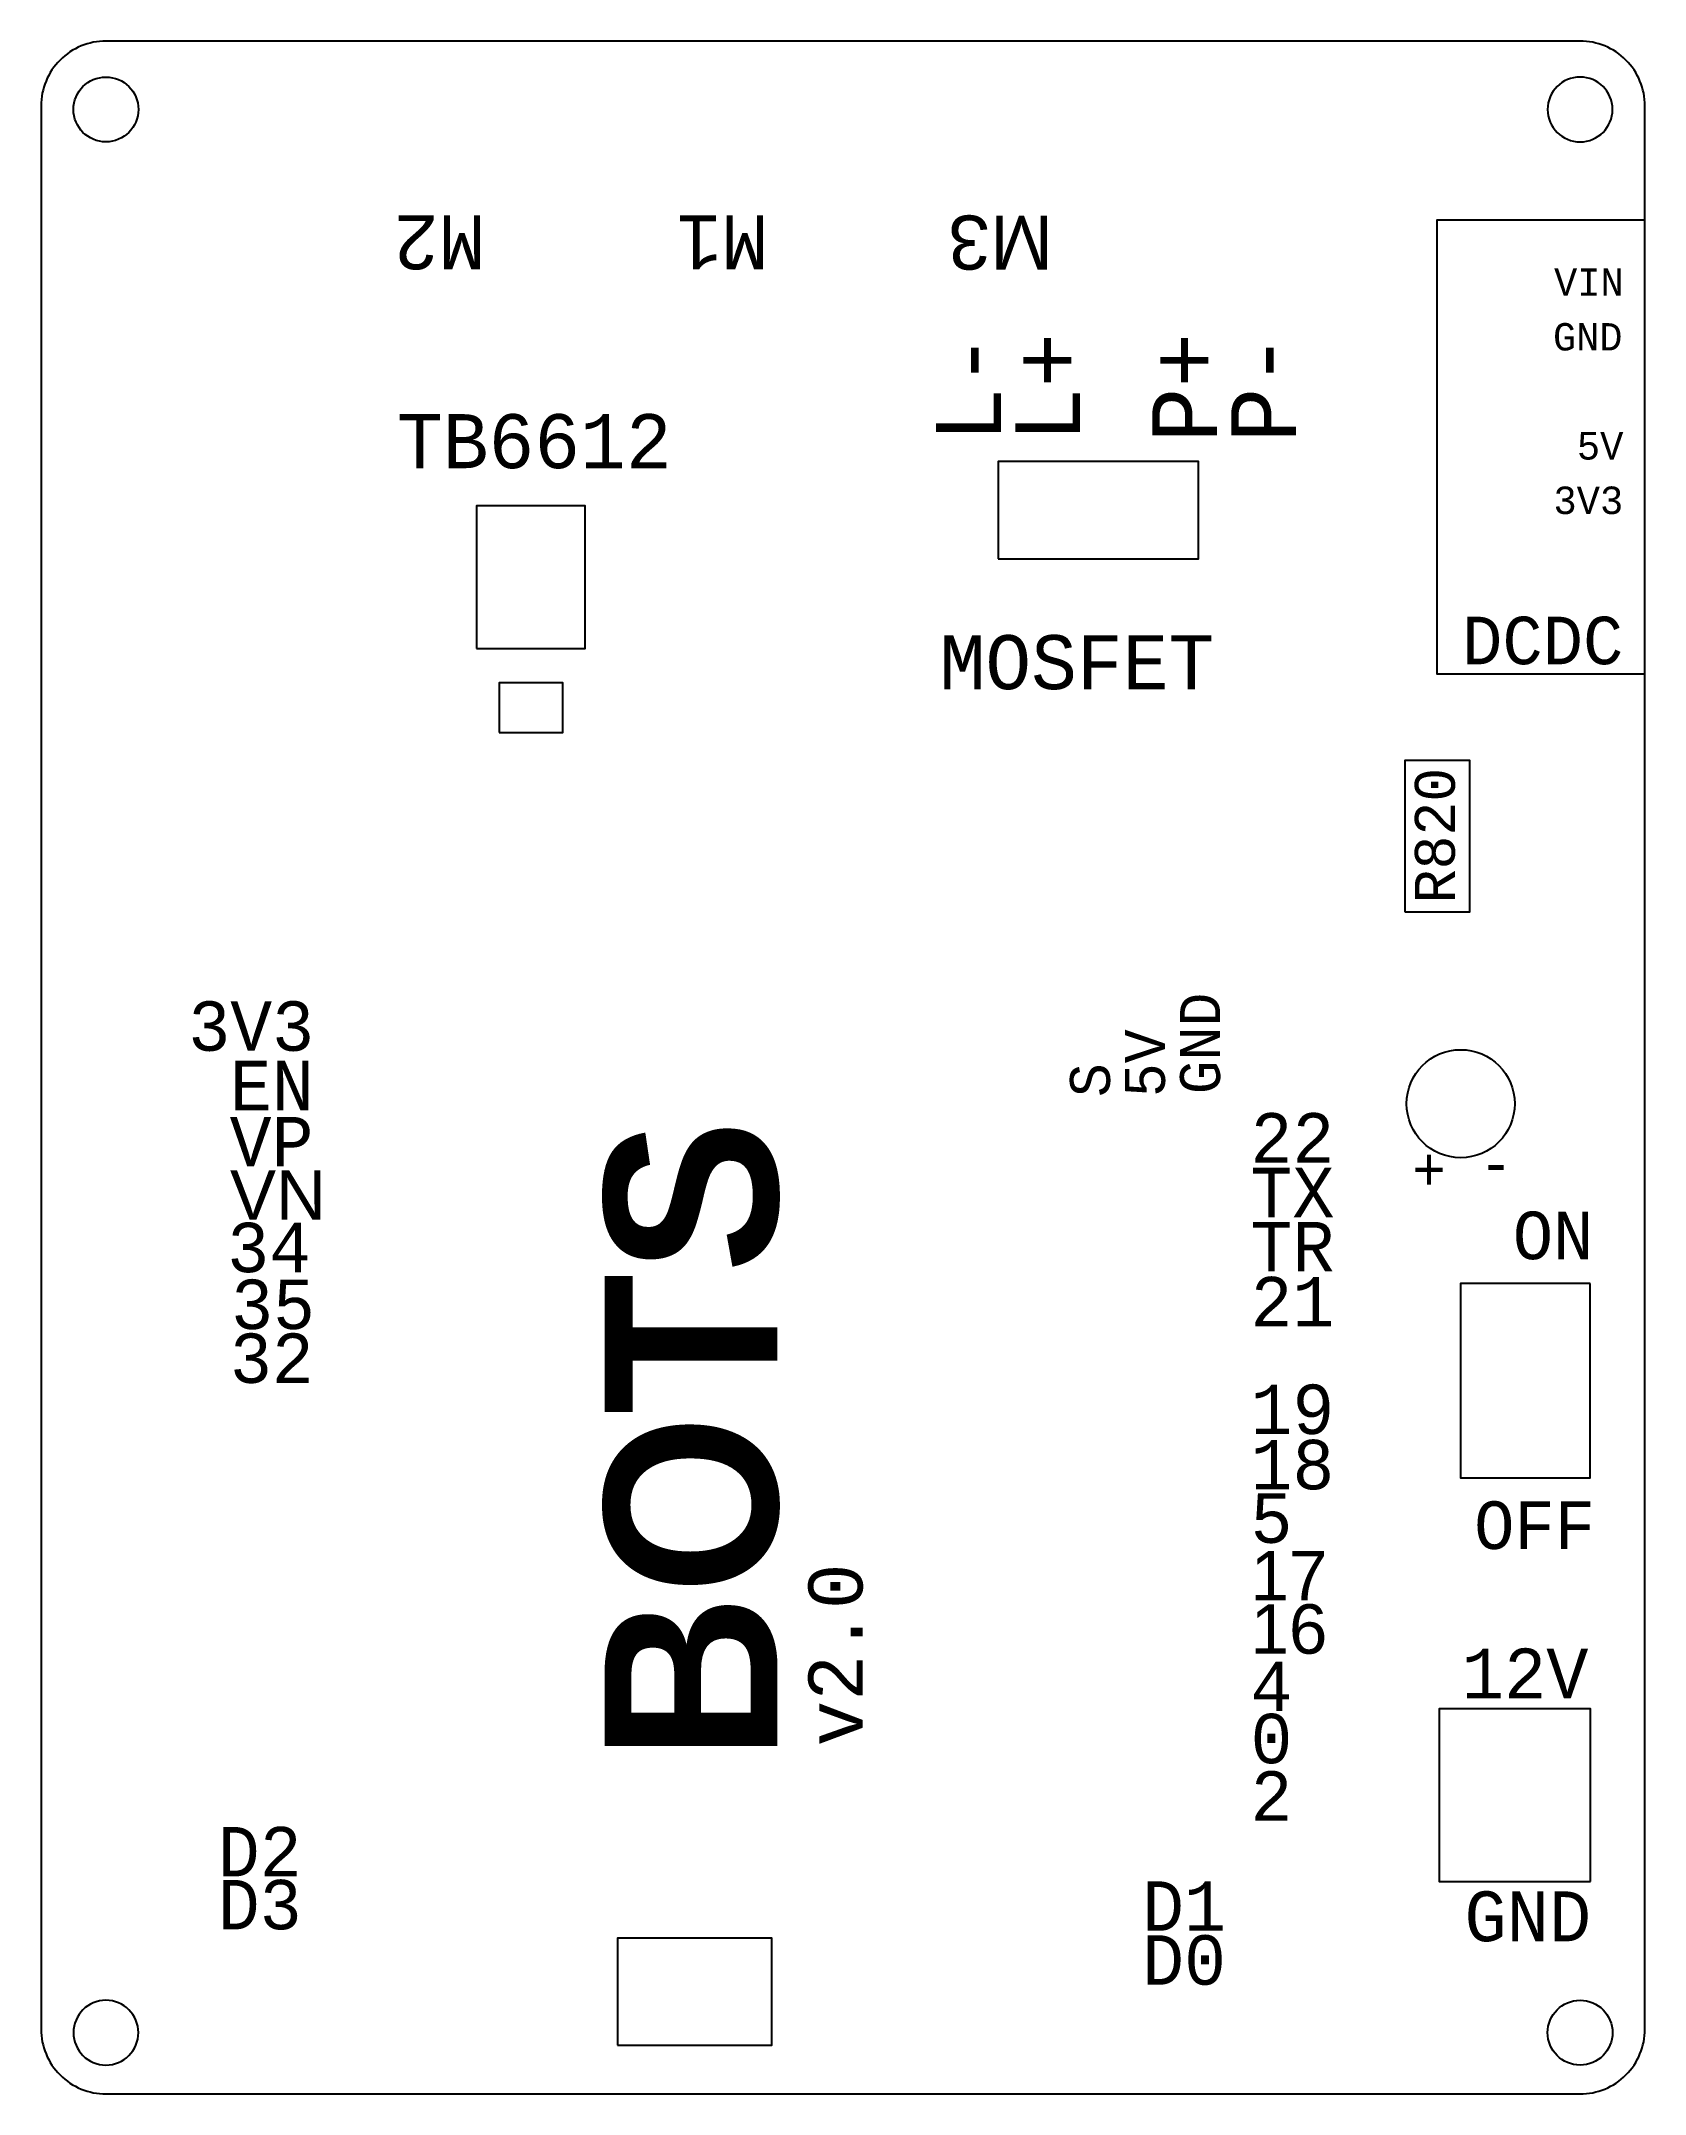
# Model space of a CAD drawing. Header units: millimetres. Extents: x -161.7 to -87.5, y 0.2 to 95.2.
import ezdxf

# ---------------------------------------------------------------- set-up
doc = ezdxf.new("R2010")
doc.units = ezdxf.units.MM
doc.layers.add('Holes', color=22, linetype='Continuous', true_color=0xc11b1b)
doc.layers.add('MOSFET$MASK', color=18, linetype='Continuous', true_color=0x000000)
doc.styles.add('Default', font='arial.ttf')

msp = doc.modelspace()

# ---------------------------------------------------------------- linework, layer by layer
at = {"layer": 'Holes', "color": 1, "true_color": 0xff0000}
for centre in [(-158.718, 92), (-90.518, 3)]:
    msp.add_circle(centre, 1.5, dxfattribs=at)
at = {"layer": 'Holes', "color": 1, "true_color": 0xff0000, "extrusion": (0, 0, -1)}
for centre in [(90.518, 92), (158.718, 3)]:
    msp.add_circle(centre, 1.5, dxfattribs=at)
at = {"layer": 'MOSFET$MASK', "color": 1, "true_color": 0xff0000}
msp.add_lwpolyline([(-87.518, 3.164), (-87.518, 92.164, 0.414214), (-90.518, 95.164), (-158.718, 95.164, 0.414214), (-161.718, 92.164), (-161.718, 3.164, 0.414214), (-158.718, 0.164), (-90.518, 0.164, 0.414214)], format="xyb", close=True, dxfattribs=at)
at = {"layer": 'MOSFET$MASK'}
msp.add_lwpolyline([(-87.518, 86.877), (-97.146, 86.877), (-97.146, 65.877), (-87.518, 65.877)], dxfattribs=at)
for points in [[(-117.434, 71.198), (-108.179, 71.198), (-108.179, 75.713), (-117.434, 75.713)], [(-141.57, 67.06), (-136.544, 67.06), (-136.544, 73.654), (-141.57, 73.654)], [(-140.531, 63.169), (-137.583, 63.169), (-137.583, 65.462), (-140.531, 65.462)], [(-98.621, 54.872), (-95.621, 54.872), (-95.621, 61.872), (-98.621, 61.872)], [(-90.045, 37.671), (-96.045, 37.671), (-96.045, 28.671), (-90.045, 28.671)], [(-90.044, 9.989), (-90.044, 17.989), (-97.044, 17.989), (-97.044, 9.989)], [(-135.044, 2.418), (-127.908, 2.418), (-127.908, 7.371), (-135.044, 7.371)]]:
    msp.add_lwpolyline(points, close=True, dxfattribs=at)
msp.add_circle((-96.044, 45.989), 2.5, dxfattribs=at)

# ---------------------------------------------------------------- texts
at = {"layer": 'MOSFET$MASK', "attachment_point": 7, "style": 'Default'}
for s, insert, char_height, width, rotation in [('{\\fConsolas;M2}', (-141.186, 87.105), 2.5, 13.14024, 180), ('{\\fConsolas;M1}', (-128.1, 87.097), 2.5, 13.10976, 180), ('M3', (-114.901, 87.125), 2.5, 13.04878, 180), ('{\\fConsolas;L-}', (-117.308, 76.584), 3, 15.10976, 90), ('{\\fConsolas;L+}', (-113.649, 76.584), 3, 15.95122, 90), ('{\\fConsolas;P+}', (-107.31, 76.584), 3, 15.95122, 90), ('{\\fConsolas;P-}', (-103.659, 76.584), 3, 15.10976, 90), ('{\\fConsolas;R820}', (-96.283, 55.262), 1.85006, 16.17673, 90), ('{\\fConsolas;GND}', (-107.147, 46.427), 1.85006, 13.04065, 90), ('{\\fConsolas;5V}', (-109.695, 46.295), 1.85006, 10.06251, 90), ('{\\fConsolas;S}', (-112.238, 46.295), 1.85006, 6.52033, 90), ('{\\fInter|b1;BOTS}', (-127.536, 15.55), 8, 76.78261, 90), ('{\\fConsolas;+}', (-96.722, 43.87), 1.85006, 6.6557, 180), ('{\\fConsolas;v2.0}', (-123.678, 16.242), 2.5, 21.85976, 90)]:
    msp.add_mtext(s, dxfattribs=dict(at, insert=insert, char_height=char_height, width=width, rotation=rotation))
for s, insert, char_height, width in [('{\\fConsolas;VIN}', (-91.721, 83.379), 1.26619, 8.83248), ('{\\fConsolas;GND}', (-91.774, 80.827), 1.26619, 8.92513), ('{\\fConsolas;TB6612}', (-145.255, 75.362), 2.5, 30.33537), ('{\\fConsolas;5V}', (-90.667, 75.778), 1.271, 6.91301), ('{\\fConsolas;3V3}', (-91.752, 73.258), 1.271, 8.81951), ('{\\fConsolas;DCDC}', (-95.978, 66.293), 2.20123, 19.11308), ('{\\fConsolas;MOSFET}', (-120.151, 65.134), 2.5, 30.45732), ('{\\fConsolas;3V3}', (-154.904, 48.404), 2.28737, 15.87211), ('{\\fConsolas;EN}', (-152.979, 45.686), 2.28737, 12.02264), ('{\\fConsolas;VP}', (-152.993, 43.088), 2.28737, 12.05053), ('{\\fConsolas;22}', (-105.764, 43.266), 2.28737, 12.02264), ('VN', (-152.979, 40.616), 2.2874, 12.02264), ('{\\fConsolas;TX}', (-105.764, 40.736), 2.28737, 12.35737), ('{\\fConsolas;-}', (-95.196, 42.29), 1.85006, 6.13678), ('{\\fConsolas;ON}', (-93.63, 38.761), 2.20123, 11.56986), ('{\\fConsolas;34}', (-153.105, 38.159), 2.28737, 12.27369), ('{\\fConsolas;TR}', (-105.764, 38.231), 2.28737, 12.19001), ('{\\fConsolas;21}', (-105.764, 35.686), 2.28737, 11.99474), ('{\\fConsolas;35}', (-152.924, 35.529), 2.28737, 11.91106), ('{\\fConsolas;32}', (-152.979, 33.035), 2.28737, 12.02264), ('{\\fConsolas;19}', (-105.764, 30.671), 2.28737, 12.02264), ('{\\fConsolas;18}', (-105.764, 28.111), 2.28737, 12.02264), ('{\\fConsolas;5}', (-105.764, 25.633), 2.28737, 7.9779), ('{\\fConsolas;OFF}', (-95.42, 25.351), 2.20123, 15.14014), ('17', (-105.764, 23.004), 2.2874, 12.02264), ('16', (-105.764, 20.506), 2.2874, 12.07843), ('{\\fConsolas;4}', (-105.764, 17.881), 2.28737, 8.34053), ('{\\fConsolas;12V}', (-95.994, 18.468), 2.30709, 16.51536), ('{\\fConsolas;0}', (-105.764, 15.433), 2.28737, 8.20106), ('{\\fConsolas;2}', (-105.764, 12.809), 2.28737, 8.08948), ('{\\fConsolas;D2}', (-153.54, 10.233), 2.28737, 12.02264), ('{\\fConsolas;D3}', (-153.54, 7.749), 2.28737, 11.93895), ('{\\fConsolas;D1}', (-110.777, 7.717), 2.28737, 11.99474), ('{\\fConsolas;GND}', (-95.868, 7.196), 2.30709, 16.26214), ('{\\fConsolas;D0}', (-110.775, 5.187), 2.28737, 12.13422)]:
    msp.add_mtext(s, dxfattribs=dict(at, insert=insert, char_height=char_height, width=width))

doc.saveas('drawing.dxf')
